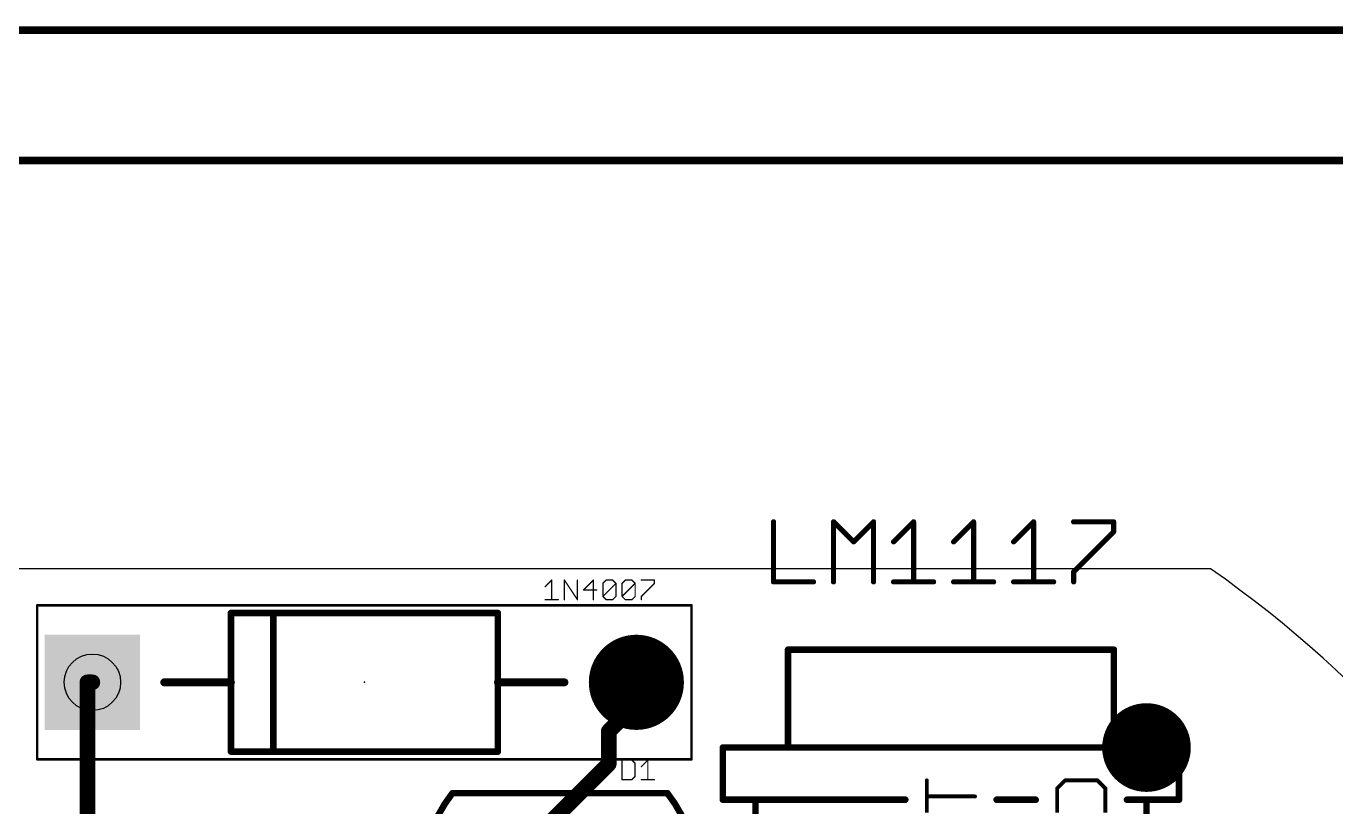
# Model space of a CAD drawing. Extents: x 27.9 to 92.8, y 25.3 to 83.9.
# Drawn here: x 53.1 to 78.62, y 68.7 to 83.9 of the extents above; entities that cross this region are included whole.
import ezdxf

# ---------------------------------------------------------------- set-up
doc = ezdxf.new("R2010")
doc.units = 0
for name, color, linetype in [('1', 22, 'CONTINUOUS'), ('16', 175, 'CONTINUOUS'), ('17', 82, 'CONTINUOUS'), ('20', 7, 'CONTINUOUS'), ('21', 253, 'CONTINUOUS'), ('23', 7, 'CONTINUOUS'), ('25', 253, 'CONTINUOUS'), ('27', 253, 'CONTINUOUS'), ('29', 253, 'CONTINUOUS'), ('30', 253, 'CONTINUOUS'), ('39', 22, 'CONTINUOUS'), ('44', 253, 'CONTINUOUS')]:
    doc.layers.add(name, color=color, linetype=linetype)

# ---------------------------------------------------------------- blocks, each defined once
blk = doc.blocks.new('ROUNDP')
at = {"const_width": 0.5}
blk.add_lwpolyline([(0, -0.25, 1), (0, 0.25, 1), (0, -0.25)], format="xyb", dxfattribs=at)
blk = doc.blocks.new('SQUAREP')
blk.add_solid([(-0.5, -0.5), (0.5, -0.5), (-0.5, 0.5), (0.5, 0.5)])

msp = doc.modelspace()

# ---------------------------------------------------------------- linework, layer by layer
at = {"layer": '1'}
for points, const_width in [([(88.9, 83.82), (33.02, 83.82)], 0.1524), ([(54.2925, 60.0075), (54.2925, 71.12)], 0.3048), ([(54.2925, 71.12), (54.39, 71.12)], 0.3048), ([(64.77, 71.12), (64.77, 70.485)], 0.3048), ([(64.77, 71.12), (64.99, 71.12)], 0.3048), ([(64.77, 70.485), (64.4525, 70.1675)], 0.3048), ([(64.4525, 70.1675), (64.4525, 69.5325)], 0.3048), ([(64.4525, 69.5325), (62.23, 67.31)], 0.3048)]:
    msp.add_lwpolyline(points, dxfattribs=dict(at, const_width=const_width))
at = {"layer": '1', "const_width": 0.1524}
for points in [[(54.3687, 71.12, 1), (54.2163, 71.12)], [(54.2925, 71.1962, 1), (54.2925, 71.0438)], [(54.39, 71.0438, 1), (54.39, 71.1962)], [(64.8462, 71.12, 1), (64.6938, 71.12)], [(64.77, 71.1962, 1), (64.77, 71.0438)], [(64.99, 71.0438, 1), (64.99, 71.1962)], [(64.6938, 70.485, 1), (64.8462, 70.485)], [(64.8239, 70.4311, 1), (64.7161, 70.5389)], [(64.5287, 70.1675, 1), (64.3763, 70.1675)], [(64.3986, 70.2214, 1), (64.5064, 70.1136)], [(64.5064, 69.4786, 1), (64.3986, 69.5864)], [(64.3763, 69.5325, 1), (64.5287, 69.5325)]]:
    msp.add_lwpolyline(points, format="xyb", dxfattribs=at)
at = {"layer": '16', "const_width": 0.1524}
msp.add_lwpolyline([(27.94, 81.28), (92.71, 81.28)], dxfattribs=at)
at = {"layer": '20'}
msp.add_line((76.18, 73.33), (48.26, 73.33), dxfattribs=at)
msp.add_circle((74.93, 69.85), 0.762, dxfattribs=at)
msp.add_arc((62.9566, 54.445), 23.0543, 305, 55, dxfattribs=at)
at = {"layer": '21'}
for points, const_width in [([(57.09, 72.5018, 1), (57.09, 72.4382)], 0.0635), ([(57.1218, 72.47, 1), (57.0583, 72.47)], 0.0635), ([(57.915, 72.5018, 1), (57.915, 72.4382)], 0.0635), ([(57.9468, 72.47, 1), (57.8833, 72.47)], 0.0635), ([(57.915, 72.4382, 1), (57.915, 72.5018)], 0.0635), ([(62.3218, 72.47, 1), (62.2583, 72.47)], 0.0635), ([(62.29, 72.4382, 1), (62.29, 72.5018)], 0.0635), ([(67.945, 71.7868, 1), (67.945, 71.7233)], 0.0635), ([(67.9768, 71.755, 1), (67.9133, 71.755)], 0.0635), ([(74.3268, 71.755, 1), (74.2632, 71.755)], 0.0635), ([(74.295, 71.7233, 1), (74.295, 71.7868)], 0.0635), ([(55.79, 71.1581, 1), (55.79, 71.0819)], 0.0762), ([(57.09, 71.0819, 1), (57.09, 71.1581)], 0.0762), ([(62.29, 71.1581, 1), (62.29, 71.0819)], 0.0762), ([(63.59, 71.0819, 1), (63.59, 71.1581)], 0.0762), ([(57.1218, 71.12, 1), (57.0583, 71.12)], 0.0635), ([(57.0583, 71.12, 1), (57.1218, 71.12)], 0.0635), ([(62.3218, 71.12, 1), (62.2583, 71.12)], 0.0635), ([(62.2583, 71.12, 1), (62.3218, 71.12)], 0.0635), ([(57.09, 69.8018, 1), (57.09, 69.7383)], 0.0635), ([(57.0583, 69.77, 1), (57.1218, 69.77)], 0.0635), ([(57.915, 69.8018, 1), (57.915, 69.7383)], 0.0635), ([(57.8833, 69.77, 1), (57.9468, 69.77)], 0.0635), ([(57.915, 69.7383, 1), (57.915, 69.8018)], 0.0635), ([(62.2583, 69.77, 1), (62.3218, 69.77)], 0.0635), ([(62.29, 69.7383, 1), (62.29, 69.8018)], 0.0635), ([(66.7067, 69.85, 1), (66.6432, 69.85)], 0.0635), ([(66.675, 69.8818, 1), (66.675, 69.8183)], 0.0635), ([(67.945, 69.8818, 1), (67.945, 69.8183)], 0.0635), ([(67.9133, 69.85, 1), (67.9768, 69.85)], 0.0635), ([(67.945, 69.8183, 1), (67.945, 69.8818)], 0.0635), ([(74.2632, 69.85, 1), (74.3268, 69.85)], 0.0635), ([(74.295, 69.8818, 1), (74.295, 69.8183)], 0.0635), ([(74.295, 69.8183, 1), (74.295, 69.8818)], 0.0635), ([(75.5968, 69.85, 1), (75.5332, 69.85)], 0.0635), ([(75.565, 69.8183, 1), (75.565, 69.8818)], 0.0635), ([(70.6683, 69.2112, 1), (70.6302, 69.2112)], 0.0381), ([(73.3461, 69.2303, 1), (73.3461, 69.1922)], 0.0381), ([(73.3595, 69.1977, 1), (73.3326, 69.2247)], 0.0381), ([(73.9866, 69.2247, 1), (73.9597, 69.1977)], 0.0381), ([(73.9731, 69.1922, 1), (73.9731, 69.2303)], 0.0381), ([(61.4055, 68.961, 0.5267), (62.7137, 64.7616)], 0.127), ([(61.4055, 68.9928, 1), (61.4055, 68.9292)], 0.0635), ([(61.4304, 68.9413, 1), (61.3806, 68.9807)], 0.0635), ([(66.1549, 67.564, 0.144), (65.5946, 68.961)], 0.127), ([(65.6195, 68.9807, 1), (65.5697, 68.9413)], 0.0635), ([(65.5945, 68.9292, 1), (65.5945, 68.9928)], 0.0635), ([(70.6493, 68.9167, 1), (70.6493, 68.8786)], 0.0381), ([(71.5899, 68.8786, 1), (71.5899, 68.9167)], 0.0381), ([(73.2083, 69.0544, 1), (73.1702, 69.0544)], 0.0381), ([(73.1758, 69.0679, 1), (73.2028, 69.041)], 0.0381), ([(74.1489, 69.0544, 1), (74.1109, 69.0544)], 0.0381), ([(74.1164, 69.041, 1), (74.1434, 69.0679)], 0.0381), ([(66.6432, 68.834, 1), (66.7067, 68.834)], 0.0635), ([(66.675, 68.8658, 1), (66.675, 68.8023)], 0.0635), ([(67.3418, 68.834, 1), (67.2782, 68.834)], 0.0635), ([(67.31, 68.8658, 1), (67.31, 68.8023)], 0.0635), ([(67.31, 68.8023, 1), (67.31, 68.8658)], 0.0635), ([(70.231, 68.8023, 1), (70.231, 68.8658)], 0.0635), ([(72.009, 68.8658, 1), (72.009, 68.8023)], 0.0635), ([(72.771, 68.8023, 1), (72.771, 68.8658)], 0.0635), ([(74.549, 68.8658, 1), (74.549, 68.8023)], 0.0635), ([(74.93, 68.8658, 1), (74.93, 68.8023)], 0.0635), ([(74.9618, 68.834, 1), (74.8983, 68.834)], 0.0635), ([(74.93, 68.8023, 1), (74.93, 68.8658)], 0.0635), ([(75.5332, 68.834, 1), (75.5968, 68.834)], 0.0635), ([(75.565, 68.8023, 1), (75.565, 68.8658)], 0.0635)]:
    msp.add_lwpolyline(points, format="xyb", dxfattribs=dict(at, const_width=const_width))
for points, const_width in [([(57.915, 72.47), (57.09, 72.47)], 0.127), ([(57.09, 72.47), (57.09, 71.12)], 0.127), ([(62.29, 72.47), (57.915, 72.47)], 0.127), ([(57.915, 69.77), (57.915, 72.47)], 0.127), ([(62.29, 71.12), (62.29, 72.47)], 0.127), ([(74.295, 71.755), (67.945, 71.755)], 0.127), ([(67.945, 71.755), (67.945, 69.85)], 0.127), ([(74.295, 69.85), (74.295, 71.755)], 0.127), ([(57.09, 71.12), (55.79, 71.12)], 0.1524), ([(62.29, 71.12), (63.59, 71.12)], 0.1524), ([(57.09, 71.12), (57.09, 69.77)], 0.127), ([(62.29, 69.77), (62.29, 71.12)], 0.127), ([(57.09, 69.77), (57.915, 69.77)], 0.127), ([(57.915, 69.77), (62.29, 69.77)], 0.127), ([(66.675, 69.85), (67.945, 69.85)], 0.127), ([(66.675, 68.834), (66.675, 69.85)], 0.127), ([(67.945, 69.85), (74.295, 69.85)], 0.127), ([(74.295, 69.85), (75.565, 69.85)], 0.127), ([(75.565, 69.85), (75.565, 68.834)], 0.127), ([(70.6493, 68.5841), (70.6493, 69.2112)], 0.0762), ([(73.3461, 69.2112), (73.1893, 69.0544)], 0.0762), ([(73.9731, 69.2112), (73.3461, 69.2112)], 0.0762), ([(74.1299, 69.0544), (73.9731, 69.2112)], 0.0762), ([(65.5945, 68.961), (61.4055, 68.961)], 0.127), ([(71.5899, 68.8977), (70.6493, 68.8977)], 0.0762), ([(73.1893, 69.0544), (73.1893, 68.5841)], 0.0762), ([(74.1299, 68.5841), (74.1299, 69.0544)], 0.0762), ([(67.31, 68.834), (66.675, 68.834)], 0.127), ([(67.31, 66.294), (67.31, 68.834)], 0.127), ([(70.231, 68.834), (67.31, 68.834)], 0.127), ([(72.771, 68.834), (72.009, 68.834)], 0.127), ([(74.93, 68.834), (74.549, 68.834)], 0.127), ([(75.565, 68.834), (74.93, 68.834)], 0.127), ([(74.93, 66.294), (74.93, 68.834)], 0.127)]:
    msp.add_lwpolyline(points, dxfattribs=dict(at, const_width=const_width))
at = {"layer": '23'}
for p in [(59.69, 71.12), (71.12, 69.85)]:
    msp.add_point(p, dxfattribs=at)
at = {"layer": '25'}
for points, const_width in [([(67.6626, 74.2452), (67.6626, 73.0758)], 0.1016), ([(68.832, 73.0758), (68.832, 74.2452)], 0.1016), ([(68.832, 74.2452), (69.2218, 73.8554)], 0.1016), ([(69.2218, 73.8554), (69.6116, 74.2452)], 0.1016), ([(69.6116, 74.2452), (69.6116, 73.0758)], 0.1016), ([(70.0014, 73.8554), (70.3912, 74.2452)], 0.1016), ([(70.3912, 74.2452), (70.3912, 73.0758)], 0.1016), ([(71.1708, 73.8554), (71.5606, 74.2452)], 0.1016), ([(71.5606, 74.2452), (71.5606, 73.0758)], 0.1016), ([(72.3402, 73.8554), (72.73, 74.2452)], 0.1016), ([(72.73, 74.2452), (72.73, 73.0758)], 0.1016), ([(73.5096, 74.2452), (74.2892, 74.2452)], 0.1016), ([(74.2892, 74.2452), (74.2892, 74.0503)], 0.1016), ([(74.2892, 74.0503), (73.5096, 73.2707)], 0.1016), ([(73.5096, 73.2707), (73.5096, 73.0758)], 0.1016), ([(67.6626, 73.0758), (68.4422, 73.0758)], 0.1016), ([(70.0014, 73.0758), (70.781, 73.0758)], 0.1016), ([(71.1708, 73.0758), (71.9504, 73.0758)], 0.1016), ([(72.3402, 73.0758), (73.1198, 73.0758)], 0.1016), ([(64.7114, 69.6055), (64.7114, 69.2236)], 0.0254), ([(64.9024, 69.6055), (64.7114, 69.6055)], 0.0254), ([(64.966, 69.5418), (64.9024, 69.6055)], 0.0254), ([(64.966, 69.2872), (64.966, 69.5418)], 0.0254), ([(65.0862, 69.4782), (65.2135, 69.6055)], 0.0254), ([(65.2135, 69.6055), (65.2135, 69.2236)], 0.0254), ([(64.7114, 69.2236), (64.9024, 69.2236)], 0.0254), ([(64.9024, 69.2236), (64.966, 69.2872)], 0.0254), ([(65.0862, 69.2236), (65.3408, 69.2236)], 0.0254)]:
    msp.add_lwpolyline(points, dxfattribs=dict(at, const_width=const_width))
for points, const_width in [([(67.688, 74.2452, 1), (67.6372, 74.2452)], 0.0508), ([(68.85, 74.2632, 1), (68.814, 74.2272)], 0.0508), ([(68.8574, 74.2452, 1), (68.8066, 74.2452)], 0.0508), ([(69.637, 74.2452, 1), (69.5862, 74.2452)], 0.0508), ([(69.6296, 74.2272, 1), (69.5936, 74.2632)], 0.0508), ([(70.4166, 74.2452, 1), (70.3658, 74.2452)], 0.0508), ([(70.4092, 74.2272, 1), (70.3732, 74.2632)], 0.0508), ([(71.586, 74.2452, 1), (71.5352, 74.2452)], 0.0508), ([(71.5786, 74.2272, 1), (71.5426, 74.2632)], 0.0508), ([(72.7554, 74.2452, 1), (72.7046, 74.2452)], 0.0508), ([(72.7479, 74.2272, 1), (72.712, 74.2632)], 0.0508), ([(73.5096, 74.2706, 1), (73.5096, 74.2198)], 0.0508), ([(74.3146, 74.2452, 1), (74.2638, 74.2452)], 0.0508), ([(74.2892, 74.2198, 1), (74.2892, 74.2706)], 0.0508), ([(74.2638, 74.0503, 1), (74.3146, 74.0503)], 0.0508), ([(74.3071, 74.0323, 1), (74.2712, 74.0683)], 0.0508), ([(69.2038, 73.8734, 1), (69.2398, 73.8374)], 0.0508), ([(69.2038, 73.8374, 1), (69.2398, 73.8734)], 0.0508), ([(69.9834, 73.8734, 1), (70.0194, 73.8374)], 0.0508), ([(71.1528, 73.8734, 1), (71.1888, 73.8374)], 0.0508), ([(72.3222, 73.8734, 1), (72.3582, 73.8374)], 0.0508), ([(73.4916, 73.2887, 1), (73.5275, 73.2527)], 0.0508), ([(73.535, 73.2707, 1), (73.4842, 73.2707)], 0.0508), ([(67.6626, 73.1012, 1), (67.6626, 73.0504)], 0.0508), ([(67.6372, 73.0758, 1), (67.688, 73.0758)], 0.0508), ([(68.4422, 73.0504, 1), (68.4422, 73.1012)], 0.0508), ([(68.8066, 73.0758, 1), (68.8574, 73.0758)], 0.0508), ([(69.5862, 73.0758, 1), (69.637, 73.0758)], 0.0508), ([(70.0014, 73.1012, 1), (70.0014, 73.0504)], 0.0508), ([(70.3658, 73.0758, 1), (70.4166, 73.0758)], 0.0508), ([(70.781, 73.0504, 1), (70.781, 73.1012)], 0.0508), ([(71.1708, 73.1012, 1), (71.1708, 73.0504)], 0.0508), ([(71.5352, 73.0758, 1), (71.586, 73.0758)], 0.0508), ([(71.9504, 73.0504, 1), (71.9504, 73.1012)], 0.0508), ([(72.3402, 73.1012, 1), (72.3402, 73.0504)], 0.0508), ([(72.7046, 73.0758, 1), (72.7554, 73.0758)], 0.0508), ([(73.1198, 73.0504, 1), (73.1198, 73.1012)], 0.0508), ([(73.4842, 73.0758, 1), (73.535, 73.0758)], 0.0508), ([(64.7114, 69.6118, 1), (64.7114, 69.5991)], 0.0127), ([(64.7178, 69.6055, 1), (64.7051, 69.6055)], 0.0127), ([(64.9069, 69.61, 1), (64.8979, 69.601)], 0.0127), ([(64.9024, 69.5991, 1), (64.9024, 69.6118)], 0.0127), ([(64.9724, 69.5418, 1), (64.9597, 69.5418)], 0.0127), ([(64.9615, 69.5373, 1), (64.9705, 69.5463)], 0.0127), ([(65.0817, 69.4827, 1), (65.0906, 69.4737)], 0.0127), ([(65.2198, 69.6055, 1), (65.2071, 69.6055)], 0.0127), ([(65.2179, 69.601, 1), (65.209, 69.61)], 0.0127), ([(64.7114, 69.2299, 1), (64.7114, 69.2172)], 0.0127), ([(64.7051, 69.2236, 1), (64.7178, 69.2236)], 0.0127), ([(64.8979, 69.2281, 1), (64.9069, 69.2191)], 0.0127), ([(64.9024, 69.2172, 1), (64.9024, 69.2299)], 0.0127), ([(64.9597, 69.2872, 1), (64.9724, 69.2872)], 0.0127), ([(64.9705, 69.2827, 1), (64.9615, 69.2917)], 0.0127), ([(65.0862, 69.2299, 1), (65.0862, 69.2172)], 0.0127), ([(65.2071, 69.2236, 1), (65.2198, 69.2236)], 0.0127), ([(65.3408, 69.2172, 1), (65.3408, 69.2299)], 0.0127)]:
    msp.add_lwpolyline(points, format="xyb", dxfattribs=dict(at, const_width=const_width))
at = {"layer": '27', "const_width": 0.0254}
for points in [[(63.2128, 72.9833), (63.3401, 73.1106)], [(63.3401, 73.1106), (63.3401, 72.7287)], [(63.5875, 72.7287), (63.5875, 73.1106)], [(63.5875, 73.1106), (63.8421, 72.7287)], [(63.8421, 72.7287), (63.8421, 73.1106)], [(64.1533, 73.1106), (63.9623, 72.9197)], [(64.1533, 72.7287), (64.1533, 73.1106)], [(64.3371, 73.047), (64.4007, 73.1106)], [(64.3371, 72.7924), (64.3371, 73.047)], [(64.3371, 72.7924), (64.5917, 73.047)], [(64.4007, 73.1106), (64.528, 73.1106)], [(64.528, 73.1106), (64.5917, 73.047)], [(64.5917, 73.047), (64.5917, 72.7924)], [(64.7118, 73.047), (64.7755, 73.1106)], [(64.7118, 72.7924), (64.7118, 73.047)], [(64.7118, 72.7924), (64.9665, 73.047)], [(64.7755, 73.1106), (64.9028, 73.1106)], [(64.9028, 73.1106), (64.9665, 73.047)], [(64.9665, 73.047), (64.9665, 72.7924)], [(65.0866, 73.1106), (65.3412, 73.1106)], [(65.3412, 73.047), (65.0866, 72.7924)], [(65.3412, 73.1106), (65.3412, 73.047)], [(63.2128, 72.7287), (63.4674, 72.7287)], [(63.9623, 72.9197), (64.2169, 72.9197)], [(64.4007, 72.7287), (64.3371, 72.7924)], [(64.528, 72.7287), (64.4007, 72.7287)], [(64.5917, 72.7924), (64.528, 72.7287)], [(64.7755, 72.7287), (64.7118, 72.7924)], [(64.9028, 72.7287), (64.7755, 72.7287)], [(64.9665, 72.7924), (64.9028, 72.7287)], [(65.0866, 72.7924), (65.0866, 72.7287)]]:
    msp.add_lwpolyline(points, dxfattribs=at)
at = {"layer": '27', "const_width": 0.0127}
for points in [[(63.2083, 72.9878, 1), (63.2172, 72.9788)], [(63.3464, 73.1106, 1), (63.3337, 73.1106)], [(63.3446, 73.1062, 1), (63.3356, 73.1151)], [(63.5928, 73.1142, 1), (63.5822, 73.1071)], [(63.5939, 73.1106, 1), (63.5812, 73.1106)], [(63.8485, 73.1106, 1), (63.8358, 73.1106)], [(64.1596, 73.1106, 1), (64.1469, 73.1106)], [(64.1577, 73.1062, 1), (64.1488, 73.1151)], [(64.3434, 73.047, 1), (64.3307, 73.047)], [(64.3326, 73.0515, 1), (64.3415, 73.0425)], [(64.4007, 73.117, 1), (64.4007, 73.1043)], [(64.4052, 73.1062, 1), (64.3962, 73.1151)], [(64.5325, 73.1151, 1), (64.5235, 73.1062)], [(64.528, 73.1043, 1), (64.528, 73.117)], [(64.598, 73.047, 1), (64.5853, 73.047)], [(64.5962, 73.0425, 1), (64.5872, 73.0515)], [(64.5872, 73.0425, 1), (64.5962, 73.0515)], [(64.7073, 73.0515, 1), (64.7163, 73.0425)], [(64.7182, 73.047, 1), (64.7055, 73.047)], [(64.7755, 73.117, 1), (64.7755, 73.1043)], [(64.78, 73.1062, 1), (64.771, 73.1151)], [(64.9073, 73.1151, 1), (64.8983, 73.1062)], [(64.9028, 73.1043, 1), (64.9028, 73.117)], [(64.9728, 73.047, 1), (64.9601, 73.047)], [(64.9709, 73.0425, 1), (64.962, 73.0515)], [(64.962, 73.0425, 1), (64.9709, 73.0515)], [(65.0866, 73.117, 1), (65.0866, 73.1043)], [(65.3476, 73.1106, 1), (65.3349, 73.1106)], [(65.3349, 73.047, 1), (65.3476, 73.047)], [(65.3457, 73.0425, 1), (65.3367, 73.0515)], [(65.3412, 73.1043, 1), (65.3412, 73.117)], [(63.2128, 72.7351, 1), (63.2128, 72.7224)], [(63.3337, 72.7287, 1), (63.3464, 72.7287)], [(63.4674, 72.7224, 1), (63.4674, 72.7351)], [(63.5812, 72.7287, 1), (63.5939, 72.7287)], [(63.8358, 72.7287, 1), (63.8485, 72.7287)], [(63.8369, 72.7252, 1), (63.8474, 72.7322)], [(63.9623, 72.926, 1), (63.9623, 72.9133)], [(63.9578, 72.9242, 1), (63.9668, 72.9152)], [(64.1469, 72.7287, 1), (64.1596, 72.7287)], [(64.2169, 72.9133, 1), (64.2169, 72.926)], [(64.3415, 72.7969, 1), (64.3326, 72.7879)], [(64.3326, 72.7969, 1), (64.3415, 72.7879)], [(64.3307, 72.7924, 1), (64.3434, 72.7924)], [(64.4007, 72.7351, 1), (64.4007, 72.7224)], [(64.3962, 72.7242, 1), (64.4052, 72.7332)], [(64.5235, 72.7332, 1), (64.5325, 72.7242)], [(64.528, 72.7224, 1), (64.528, 72.7351)], [(64.5853, 72.7924, 1), (64.598, 72.7924)], [(64.5962, 72.7879, 1), (64.5872, 72.7969)], [(64.7163, 72.7969, 1), (64.7073, 72.7879)], [(64.7073, 72.7969, 1), (64.7163, 72.7879)], [(64.7055, 72.7924, 1), (64.7182, 72.7924)], [(64.7755, 72.7351, 1), (64.7755, 72.7224)], [(64.771, 72.7242, 1), (64.78, 72.7332)], [(64.8983, 72.7332, 1), (64.9073, 72.7242)], [(64.9028, 72.7224, 1), (64.9028, 72.7351)], [(64.9601, 72.7924, 1), (64.9728, 72.7924)], [(64.9709, 72.7879, 1), (64.962, 72.7969)], [(65.0929, 72.7924, 1), (65.0802, 72.7924)], [(65.0821, 72.7969, 1), (65.0911, 72.7879)], [(65.0802, 72.7287, 1), (65.0929, 72.7287)]]:
    msp.add_lwpolyline(points, format="xyb", dxfattribs=at)
at = {"layer": '29', "const_width": 0.8636}
msp.add_lwpolyline([(74.93, 69.4182, 1), (74.93, 70.2818, 1), (74.93, 69.4182)], format="xyb", dxfattribs=at)
at = {"layer": '30', "const_width": 0.8636}
msp.add_lwpolyline([(74.93, 69.4182, 1), (74.93, 70.2818, 1), (74.93, 69.4182)], format="xyb", dxfattribs=at)
at = {"layer": '39', "const_width": 0.05}
for points in [[(66.065, 72.62), (53.315, 72.62)], [(53.315, 72.62), (53.315, 69.62)], [(66.065, 69.62), (66.065, 72.62)], [(53.315, 69.62), (66.065, 69.62)]]:
    msp.add_lwpolyline(points, dxfattribs=at)
at = {"layer": '39', "const_width": 0.025}
for points in [[(53.315, 72.6325, 1), (53.315, 72.6075)], [(53.3275, 72.62, 1), (53.3025, 72.62)], [(66.0775, 72.62, 1), (66.0525, 72.62)], [(66.065, 72.6075, 1), (66.065, 72.6325)], [(53.315, 69.6325, 1), (53.315, 69.6075)], [(53.3025, 69.62, 1), (53.3275, 69.62)], [(66.0525, 69.62, 1), (66.0775, 69.62)], [(66.065, 69.6075, 1), (66.065, 69.6325)]]:
    msp.add_lwpolyline(points, format="xyb", dxfattribs=at)
at = {"layer": '44'}
for centre in [(54.39, 71.12), (64.99, 71.12)]:
    msp.add_circle(centre, 0.55, dxfattribs=at)

# ---------------------------------------------------------------- block references
at = {"layer": '17', "xscale": 1.65, "yscale": 1.65, "rotation": 180}
for name, p in [('SQUAREP', (54.39, 71.12)), ('SQUAREP', (54.39, 71.12)), ('ROUNDP', (64.99, 71.12)), ('ROUNDP', (64.99, 71.12))]:
    msp.add_blockref(name, p, dxfattribs=at)
at = {"layer": '29', "xscale": 1.8532, "yscale": 1.8532, "rotation": 180}
for name, p in [('SQUAREP', (54.39, 71.12)), ('ROUNDP', (64.99, 71.12))]:
    msp.add_blockref(name, p, dxfattribs=at)
at = {"layer": '30', "xscale": 1.8532, "yscale": 1.8532, "rotation": 180}
for name, p in [('SQUAREP', (54.39, 71.12)), ('ROUNDP', (64.99, 71.12))]:
    msp.add_blockref(name, p, dxfattribs=at)

doc.saveas('drawing.dxf')
